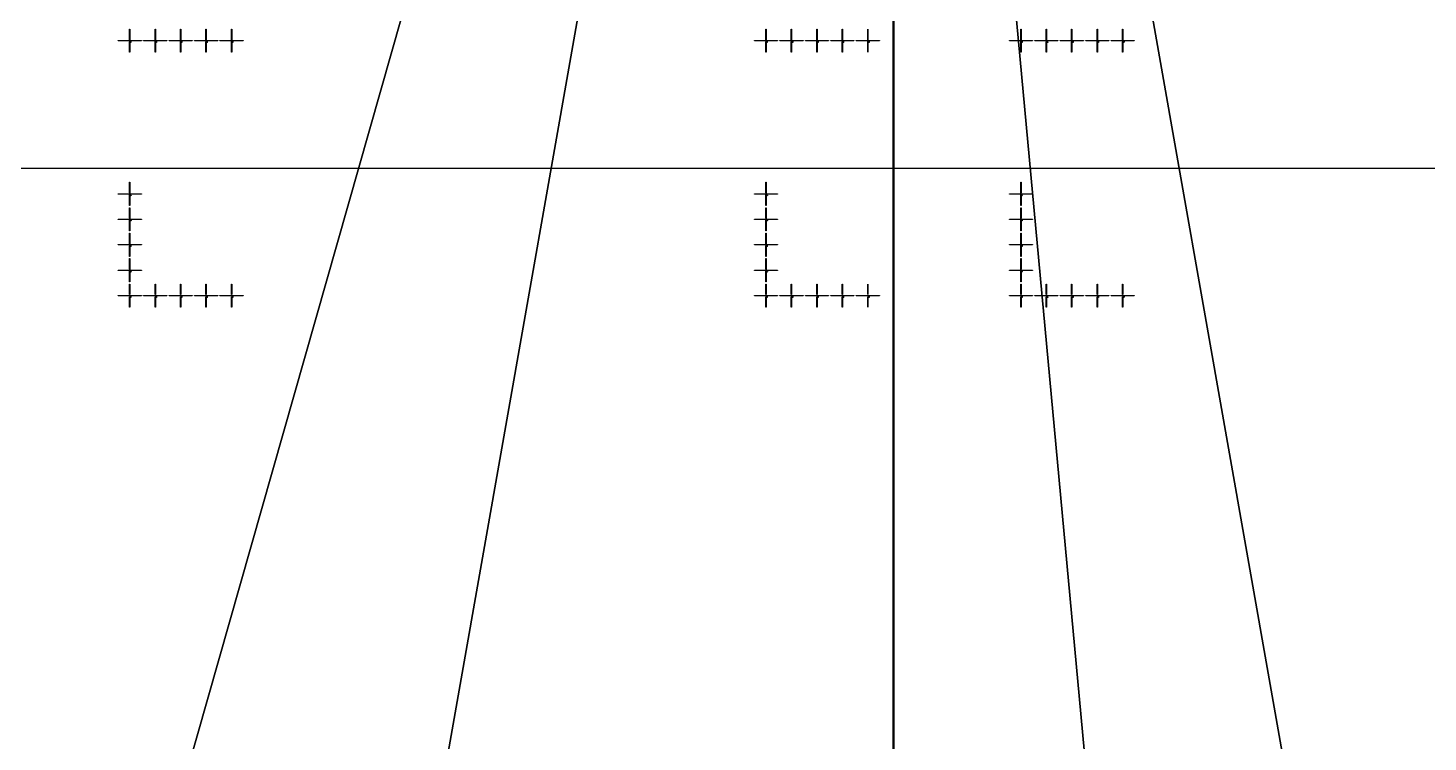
# Model space of a CAD drawing. Extents: x -25400 to 25400, y -24113 to 25400.
# Drawn here: x -6579 to 4422, y -18503 to -12893 of the extents above; entities that cross this region are included whole.
import ezdxf

# ---------------------------------------------------------------- set-up
doc = ezdxf.new("R2010")
doc.units = 0
for name, color, linetype in [('L0D0', 2, 'CONTINUOUS'), ('L1D0', 3, 'CONTINUOUS'), ('L3D0', 4, 'CONTINUOUS')]:
    doc.layers.add(name, color=color, linetype=linetype)

msp = doc.modelspace()

# ---------------------------------------------------------------- linework, layer by layer
at = {"layer": 'L0D0'}
for points in [[(-7983.296, -24112.788), (-7996.667, -24108.366), (-8040.032, -24093.939), (-8083.372, -24079.433), (-8126.685, -24064.85), (-8169.972, -24050.188), (-8213.232, -24035.449), (-8256.466, -24020.632), (-8299.673, -24005.737), (-8299.673, 14018.85), (0, 14018.85), (0, 0), (-4251.735, -24112.788)], [(4251.735, -24112.788), (0, 0), (0, 14018.85), (7213, 14018.85), (7213, 14016), (8342.854, 14016), (8342.854, -23990.765), (8299.673, -24005.737), (8256.466, -24020.632), (8213.232, -24035.449), (8169.972, -24050.188), (8126.685, -24064.85), (8083.372, -24079.433), (8040.032, -24093.939), (7996.667, -24108.366), (7983.296, -24112.788)], [(-4251.735, -24112.788), (0, 0), (4251.735, -24112.788)]]:
    msp.add_lwpolyline(points, close=True, dxfattribs=at)
for points in [[(-13800.333, -18274.595), (0, 0), (-6266.882, -22025.807), (-6308.618, -22013.89), (-6350.332, -22001.893), (-6392.022, -21989.817), (-6433.69, -21977.662), (-6475.334, -21965.428), (-6516.956, -21953.116), (-6558.553, -21940.724), (-6600.127, -21928.254)], [(-6266.882, -22025.807), (0, 0), (2112.945, -22802.313)], [(2112.945, -22802.313), (0, 0)]]:
    msp.add_lwpolyline(points, dxfattribs=at)
at = {"layer": 'L1D0'}
for points in [[(-5780.75, -12985.15), (-5780.75, -12902.15), (-5778.25, -12902.15), (-5778.25, -12985.15)], [(-5580.75, -12985.15), (-5580.75, -12902.15), (-5578.25, -12902.15), (-5578.25, -12985.15)], [(-5380.75, -12985.15), (-5380.75, -12902.15), (-5378.25, -12902.15), (-5378.25, -12985.15)], [(-5180.75, -12985.15), (-5180.75, -12902.15), (-5178.25, -12902.15), (-5178.25, -12985.15)], [(-4980.75, -12985.15), (-4980.75, -12902.15), (-4978.25, -12902.15), (-4978.25, -12985.15)], [(-780.75, -12985.15), (-780.75, -12902.15), (-778.25, -12902.15), (-778.25, -12985.15)], [(-580.75, -12985.15), (-580.75, -12902.15), (-578.25, -12902.15), (-578.25, -12985.15)], [(-380.75, -12985.15), (-380.75, -12902.15), (-378.25, -12902.15), (-378.25, -12985.15)], [(-180.75, -12985.15), (-180.75, -12902.15), (-178.25, -12902.15), (-178.25, -12985.15)], [(19.25, -12985.15), (19.25, -12902.15), (21.75, -12902.15), (21.75, -12985.15)], [(1222.25, -12985.15), (1222.25, -12902.15), (1224.75, -12902.15), (1224.75, -12985.15)], [(1422.25, -12985.15), (1422.25, -12902.15), (1424.75, -12902.15), (1424.75, -12985.15)], [(1622.25, -12985.15), (1622.25, -12902.15), (1624.75, -12902.15), (1624.75, -12985.15)], [(1822.25, -12985.15), (1822.25, -12902.15), (1824.75, -12902.15), (1824.75, -12985.15)], [(2022.25, -12985.15), (2022.25, -12902.15), (2024.75, -12902.15), (2024.75, -12985.15)], [(-5870.5, -12994.4), (-5870.5, -12991.9), (-5787.5, -12991.9), (-5787.5, -12994.4)], [(-5779.7, -12998.15), (-5779.7, -12993.35), (-5784.5, -12993.35), (-5784.5, -12992.95), (-5779.7, -12992.95), (-5779.7, -12988.15), (-5779.3, -12988.15), (-5779.3, -12992.95), (-5774.5, -12992.95), (-5774.5, -12993.35), (-5779.3, -12993.35), (-5779.3, -12998.15)], [(-5780.75, -13084.15), (-5780.75, -13001.15), (-5778.25, -13001.15), (-5778.25, -13084.15)], [(-5772.611, -13006.372), (-5772.611, -13005.483), (-5771.722, -13005.483), (-5771.722, -13001.928), (-5772.611, -13001.928), (-5772.611, -13001.039), (-5771.722, -13001.039), (-5771.722, -13000.15), (-5770.833, -13000.15), (-5770.833, -13005.483), (-5769.944, -13005.483), (-5769.944, -13006.372)], [(-5771.5, -12994.4), (-5771.5, -12991.9), (-5688.5, -12991.9), (-5688.5, -12994.4)], [(-5670.5, -12994.4), (-5670.5, -12991.9), (-5587.5, -12991.9), (-5587.5, -12994.4)], [(-5579.7, -12998.15), (-5579.7, -12993.35), (-5584.5, -12993.35), (-5584.5, -12992.95), (-5579.7, -12992.95), (-5579.7, -12988.15), (-5579.3, -12988.15), (-5579.3, -12992.95), (-5574.5, -12992.95), (-5574.5, -12993.35), (-5579.3, -12993.35), (-5579.3, -12998.15)], [(-5580.75, -13084.15), (-5580.75, -13001.15), (-5578.25, -13001.15), (-5578.25, -13084.15)], [(-5573.5, -13001.928), (-5573.5, -13001.039), (-5572.611, -13001.039), (-5572.611, -13001.928)], [(-5573.5, -13006.372), (-5573.5, -13004.594), (-5572.611, -13004.594), (-5572.611, -13005.483), (-5569.056, -13005.483), (-5569.056, -13006.372)], [(-5572.611, -13001.039), (-5572.611, -13000.15), (-5569.944, -13000.15), (-5569.944, -13001.039)], [(-5572.611, -13004.594), (-5572.611, -13003.706), (-5570.833, -13003.706), (-5570.833, -13004.594)], [(-5571.5, -12994.4), (-5571.5, -12991.9), (-5488.5, -12991.9), (-5488.5, -12994.4)], [(-5570.833, -13003.706), (-5570.833, -13002.817), (-5569.944, -13002.817), (-5569.944, -13003.706)], [(-5569.944, -13002.817), (-5569.944, -13001.039), (-5569.056, -13001.039), (-5569.056, -13002.817)], [(-5470.5, -12994.4), (-5470.5, -12991.9), (-5387.5, -12991.9), (-5387.5, -12994.4)], [(-5379.7, -12998.15), (-5379.7, -12993.35), (-5384.5, -12993.35), (-5384.5, -12992.95), (-5379.7, -12992.95), (-5379.7, -12988.15), (-5379.3, -12988.15), (-5379.3, -12992.95), (-5374.5, -12992.95), (-5374.5, -12993.35), (-5379.3, -12993.35), (-5379.3, -12998.15)], [(-5380.75, -13084.15), (-5380.75, -13001.15), (-5378.25, -13001.15), (-5378.25, -13084.15)], [(-5373.5, -13001.039), (-5373.5, -13000.15), (-5369.944, -13000.15), (-5369.944, -13001.039)], [(-5373.5, -13006.372), (-5373.5, -13005.483), (-5369.944, -13005.483), (-5369.944, -13006.372)], [(-5372.611, -13003.706), (-5372.611, -13002.817), (-5369.944, -13002.817), (-5369.944, -13003.706)], [(-5371.5, -12994.4), (-5371.5, -12991.9), (-5288.5, -12991.9), (-5288.5, -12994.4)], [(-5369.944, -13002.817), (-5369.944, -13001.039), (-5369.056, -13001.039), (-5369.056, -13002.817)], [(-5369.944, -13005.483), (-5369.944, -13003.706), (-5369.056, -13003.706), (-5369.056, -13005.483)], [(-5270.5, -12994.4), (-5270.5, -12991.9), (-5187.5, -12991.9), (-5187.5, -12994.4)], [(-5179.7, -12998.15), (-5179.7, -12993.35), (-5184.5, -12993.35), (-5184.5, -12992.95), (-5179.7, -12992.95), (-5179.7, -12988.15), (-5179.3, -12988.15), (-5179.3, -12992.95), (-5174.5, -12992.95), (-5174.5, -12993.35), (-5179.3, -12993.35), (-5179.3, -12998.15)], [(-5180.75, -13084.15), (-5180.75, -13001.15), (-5178.25, -13001.15), (-5178.25, -13084.15)], [(-5170.833, -13006.372), (-5170.833, -13004.594), (-5173.5, -13004.594), (-5173.5, -13002.817), (-5172.611, -13002.817), (-5172.611, -13003.706), (-5170.833, -13003.706), (-5170.833, -13001.039), (-5171.722, -13001.039), (-5171.722, -13000.15), (-5169.944, -13000.15), (-5169.944, -13003.706), (-5169.056, -13003.706), (-5169.056, -13004.594), (-5169.944, -13004.594), (-5169.944, -13006.372)], [(-5172.611, -13002.817), (-5172.611, -13001.039), (-5171.722, -13001.039), (-5171.722, -13002.817)], [(-5171.5, -12994.4), (-5171.5, -12991.9), (-5088.5, -12991.9), (-5088.5, -12994.4)], [(-5070.5, -12994.4), (-5070.5, -12991.9), (-4987.5, -12991.9), (-4987.5, -12994.4)], [(-4979.7, -12998.15), (-4979.7, -12993.35), (-4984.5, -12993.35), (-4984.5, -12992.95), (-4979.7, -12992.95), (-4979.7, -12988.15), (-4979.3, -12988.15), (-4979.3, -12992.95), (-4974.5, -12992.95), (-4974.5, -12993.35), (-4979.3, -12993.35), (-4979.3, -12998.15)], [(-4980.75, -13084.15), (-4980.75, -13001.15), (-4978.25, -13001.15), (-4978.25, -13084.15)], [(-4973.5, -13003.706), (-4973.5, -13000.15), (-4969.056, -13000.15), (-4969.056, -13001.039), (-4972.611, -13001.039), (-4972.611, -13002.817), (-4969.944, -13002.817), (-4969.944, -13003.706)], [(-4973.5, -13006.372), (-4973.5, -13005.483), (-4969.944, -13005.483), (-4969.944, -13006.372)], [(-4971.5, -12994.4), (-4971.5, -12991.9), (-4888.5, -12991.9), (-4888.5, -12994.4)], [(-4969.944, -13005.483), (-4969.944, -13003.706), (-4969.056, -13003.706), (-4969.056, -13005.483)], [(-870.5, -12994.4), (-870.5, -12991.9), (-787.5, -12991.9), (-787.5, -12994.4)], [(-779.7, -12998.15), (-779.7, -12993.35), (-784.5, -12993.35), (-784.5, -12992.95), (-779.7, -12992.95), (-779.7, -12988.15), (-779.3, -12988.15), (-779.3, -12992.95), (-774.5, -12992.95), (-774.5, -12993.35), (-779.3, -12993.35), (-779.3, -12998.15)], [(-780.75, -13084.15), (-780.75, -13001.15), (-778.25, -13001.15), (-778.25, -13084.15)], [(-772.611, -13006.372), (-772.611, -13005.483), (-771.722, -13005.483), (-771.722, -13001.928), (-772.611, -13001.928), (-772.611, -13001.039), (-771.722, -13001.039), (-771.722, -13000.15), (-770.833, -13000.15), (-770.833, -13005.483), (-769.944, -13005.483), (-769.944, -13006.372)], [(-771.5, -12994.4), (-771.5, -12991.9), (-688.5, -12991.9), (-688.5, -12994.4)], [(-670.5, -12994.4), (-670.5, -12991.9), (-587.5, -12991.9), (-587.5, -12994.4)], [(-579.7, -12998.15), (-579.7, -12993.35), (-584.5, -12993.35), (-584.5, -12992.95), (-579.7, -12992.95), (-579.7, -12988.15), (-579.3, -12988.15), (-579.3, -12992.95), (-574.5, -12992.95), (-574.5, -12993.35), (-579.3, -12993.35), (-579.3, -12998.15)], [(-580.75, -13084.15), (-580.75, -13001.15), (-578.25, -13001.15), (-578.25, -13084.15)], [(-573.5, -13001.928), (-573.5, -13001.039), (-572.611, -13001.039), (-572.611, -13001.928)], [(-573.5, -13006.372), (-573.5, -13004.594), (-572.611, -13004.594), (-572.611, -13005.483), (-569.056, -13005.483), (-569.056, -13006.372)], [(-572.611, -13001.039), (-572.611, -13000.15), (-569.944, -13000.15), (-569.944, -13001.039)], [(-572.611, -13004.594), (-572.611, -13003.706), (-570.833, -13003.706), (-570.833, -13004.594)], [(-571.5, -12994.4), (-571.5, -12991.9), (-488.5, -12991.9), (-488.5, -12994.4)], [(-570.833, -13003.706), (-570.833, -13002.817), (-569.944, -13002.817), (-569.944, -13003.706)], [(-569.944, -13002.817), (-569.944, -13001.039), (-569.056, -13001.039), (-569.056, -13002.817)], [(-470.5, -12994.4), (-470.5, -12991.9), (-387.5, -12991.9), (-387.5, -12994.4)], [(-379.7, -12998.15), (-379.7, -12993.35), (-384.5, -12993.35), (-384.5, -12992.95), (-379.7, -12992.95), (-379.7, -12988.15), (-379.3, -12988.15), (-379.3, -12992.95), (-374.5, -12992.95), (-374.5, -12993.35), (-379.3, -12993.35), (-379.3, -12998.15)], [(-380.75, -13084.15), (-380.75, -13001.15), (-378.25, -13001.15), (-378.25, -13084.15)], [(-373.5, -13001.039), (-373.5, -13000.15), (-369.944, -13000.15), (-369.944, -13001.039)], [(-373.5, -13006.372), (-373.5, -13005.483), (-369.944, -13005.483), (-369.944, -13006.372)], [(-372.611, -13003.706), (-372.611, -13002.817), (-369.944, -13002.817), (-369.944, -13003.706)], [(-371.5, -12994.4), (-371.5, -12991.9), (-288.5, -12991.9), (-288.5, -12994.4)], [(-369.944, -13002.817), (-369.944, -13001.039), (-369.056, -13001.039), (-369.056, -13002.817)], [(-369.944, -13005.483), (-369.944, -13003.706), (-369.056, -13003.706), (-369.056, -13005.483)], [(-270.5, -12994.4), (-270.5, -12991.9), (-187.5, -12991.9), (-187.5, -12994.4)], [(-179.7, -12998.15), (-179.7, -12993.35), (-184.5, -12993.35), (-184.5, -12992.95), (-179.7, -12992.95), (-179.7, -12988.15), (-179.3, -12988.15), (-179.3, -12992.95), (-174.5, -12992.95), (-174.5, -12993.35), (-179.3, -12993.35), (-179.3, -12998.15)], [(-180.75, -13084.15), (-180.75, -13001.15), (-178.25, -13001.15), (-178.25, -13084.15)], [(-170.833, -13006.372), (-170.833, -13004.594), (-173.5, -13004.594), (-173.5, -13002.817), (-172.611, -13002.817), (-172.611, -13003.706), (-170.833, -13003.706), (-170.833, -13001.039), (-171.722, -13001.039), (-171.722, -13000.15), (-169.944, -13000.15), (-169.944, -13003.706), (-169.056, -13003.706), (-169.056, -13004.594), (-169.944, -13004.594), (-169.944, -13006.372)], [(-172.611, -13002.817), (-172.611, -13001.039), (-171.722, -13001.039), (-171.722, -13002.817)], [(-171.5, -12994.4), (-171.5, -12991.9), (-88.5, -12991.9), (-88.5, -12994.4)], [(-70.5, -12994.4), (-70.5, -12991.9), (12.5, -12991.9), (12.5, -12994.4)], [(20.3, -12998.15), (20.3, -12993.35), (15.5, -12993.35), (15.5, -12992.95), (20.3, -12992.95), (20.3, -12988.15), (20.7, -12988.15), (20.7, -12992.95), (25.5, -12992.95), (25.5, -12993.35), (20.7, -12993.35), (20.7, -12998.15)], [(19.25, -13084.15), (19.25, -13001.15), (21.75, -13001.15), (21.75, -13084.15)], [(26.5, -13003.706), (26.5, -13000.15), (30.944, -13000.15), (30.944, -13001.039), (27.389, -13001.039), (27.389, -13002.817), (30.056, -13002.817), (30.056, -13003.706)], [(26.5, -13006.372), (26.5, -13005.483), (30.056, -13005.483), (30.056, -13006.372)], [(28.5, -12994.4), (28.5, -12991.9), (111.5, -12991.9), (111.5, -12994.4)], [(30.056, -13005.483), (30.056, -13003.706), (30.944, -13003.706), (30.944, -13005.483)], [(1132.5, -12994.4), (1132.5, -12991.9), (1215.5, -12991.9), (1215.5, -12994.4)], [(1223.3, -12998.15), (1223.3, -12993.35), (1218.5, -12993.35), (1218.5, -12992.95), (1223.3, -12992.95), (1223.3, -12988.15), (1223.7, -12988.15), (1223.7, -12992.95), (1228.5, -12992.95), (1228.5, -12993.35), (1223.7, -12993.35), (1223.7, -12998.15)], [(1222.25, -13084.15), (1222.25, -13001.15), (1224.75, -13001.15), (1224.75, -13084.15)], [(1230.389, -13006.372), (1230.389, -13005.483), (1231.278, -13005.483), (1231.278, -13001.928), (1230.389, -13001.928), (1230.389, -13001.039), (1231.278, -13001.039), (1231.278, -13000.15), (1232.167, -13000.15), (1232.167, -13005.483), (1233.056, -13005.483), (1233.056, -13006.372)], [(1231.5, -12994.4), (1231.5, -12991.9), (1314.5, -12991.9), (1314.5, -12994.4)], [(1332.5, -12994.4), (1332.5, -12991.9), (1415.5, -12991.9), (1415.5, -12994.4)], [(1423.3, -12998.15), (1423.3, -12993.35), (1418.5, -12993.35), (1418.5, -12992.95), (1423.3, -12992.95), (1423.3, -12988.15), (1423.7, -12988.15), (1423.7, -12992.95), (1428.5, -12992.95), (1428.5, -12993.35), (1423.7, -12993.35), (1423.7, -12998.15)], [(1422.25, -13084.15), (1422.25, -13001.15), (1424.75, -13001.15), (1424.75, -13084.15)], [(1429.5, -13001.928), (1429.5, -13001.039), (1430.389, -13001.039), (1430.389, -13001.928)], [(1429.5, -13006.372), (1429.5, -13004.594), (1430.389, -13004.594), (1430.389, -13005.483), (1433.944, -13005.483), (1433.944, -13006.372)], [(1430.389, -13001.039), (1430.389, -13000.15), (1433.056, -13000.15), (1433.056, -13001.039)], [(1430.389, -13004.594), (1430.389, -13003.706), (1432.167, -13003.706), (1432.167, -13004.594)], [(1431.5, -12994.4), (1431.5, -12991.9), (1514.5, -12991.9), (1514.5, -12994.4)], [(1432.167, -13003.706), (1432.167, -13002.817), (1433.056, -13002.817), (1433.056, -13003.706)], [(1433.056, -13002.817), (1433.056, -13001.039), (1433.944, -13001.039), (1433.944, -13002.817)], [(1532.5, -12994.4), (1532.5, -12991.9), (1615.5, -12991.9), (1615.5, -12994.4)], [(1623.3, -12998.15), (1623.3, -12993.35), (1618.5, -12993.35), (1618.5, -12992.95), (1623.3, -12992.95), (1623.3, -12988.15), (1623.7, -12988.15), (1623.7, -12992.95), (1628.5, -12992.95), (1628.5, -12993.35), (1623.7, -12993.35), (1623.7, -12998.15)], [(1622.25, -13084.15), (1622.25, -13001.15), (1624.75, -13001.15), (1624.75, -13084.15)], [(1629.5, -13001.039), (1629.5, -13000.15), (1633.056, -13000.15), (1633.056, -13001.039)], [(1629.5, -13006.372), (1629.5, -13005.483), (1633.056, -13005.483), (1633.056, -13006.372)], [(1630.389, -13003.706), (1630.389, -13002.817), (1633.056, -13002.817), (1633.056, -13003.706)], [(1631.5, -12994.4), (1631.5, -12991.9), (1714.5, -12991.9), (1714.5, -12994.4)], [(1633.056, -13002.817), (1633.056, -13001.039), (1633.944, -13001.039), (1633.944, -13002.817)], [(1633.056, -13005.483), (1633.056, -13003.706), (1633.944, -13003.706), (1633.944, -13005.483)], [(1732.5, -12994.4), (1732.5, -12991.9), (1815.5, -12991.9), (1815.5, -12994.4)], [(1823.3, -12998.15), (1823.3, -12993.35), (1818.5, -12993.35), (1818.5, -12992.95), (1823.3, -12992.95), (1823.3, -12988.15), (1823.7, -12988.15), (1823.7, -12992.95), (1828.5, -12992.95), (1828.5, -12993.35), (1823.7, -12993.35), (1823.7, -12998.15)], [(1822.25, -13084.15), (1822.25, -13001.15), (1824.75, -13001.15), (1824.75, -13084.15)], [(1832.167, -13006.372), (1832.167, -13004.594), (1829.5, -13004.594), (1829.5, -13002.817), (1830.389, -13002.817), (1830.389, -13003.706), (1832.167, -13003.706), (1832.167, -13001.039), (1831.278, -13001.039), (1831.278, -13000.15), (1833.056, -13000.15), (1833.056, -13003.706), (1833.944, -13003.706), (1833.944, -13004.594), (1833.056, -13004.594), (1833.056, -13006.372)], [(1830.389, -13002.817), (1830.389, -13001.039), (1831.278, -13001.039), (1831.278, -13002.817)], [(1831.5, -12994.4), (1831.5, -12991.9), (1914.5, -12991.9), (1914.5, -12994.4)], [(1932.5, -12994.4), (1932.5, -12991.9), (2015.5, -12991.9), (2015.5, -12994.4)], [(2023.3, -12998.15), (2023.3, -12993.35), (2018.5, -12993.35), (2018.5, -12992.95), (2023.3, -12992.95), (2023.3, -12988.15), (2023.7, -12988.15), (2023.7, -12992.95), (2028.5, -12992.95), (2028.5, -12993.35), (2023.7, -12993.35), (2023.7, -12998.15)], [(2022.25, -13084.15), (2022.25, -13001.15), (2024.75, -13001.15), (2024.75, -13084.15)], [(2029.5, -13003.706), (2029.5, -13000.15), (2033.944, -13000.15), (2033.944, -13001.039), (2030.389, -13001.039), (2030.389, -13002.817), (2033.056, -13002.817), (2033.056, -13003.706)], [(2029.5, -13006.372), (2029.5, -13005.483), (2033.056, -13005.483), (2033.056, -13006.372)], [(2031.5, -12994.4), (2031.5, -12991.9), (2114.5, -12991.9), (2114.5, -12994.4)], [(2033.056, -13005.483), (2033.056, -13003.706), (2033.944, -13003.706), (2033.944, -13005.483)], [(-5779.7, -14201.15), (-5779.7, -14196.35), (-5784.5, -14196.35), (-5784.5, -14195.95), (-5779.7, -14195.95), (-5779.7, -14191.15), (-5779.3, -14191.15), (-5779.3, -14195.95), (-5774.5, -14195.95), (-5774.5, -14196.35), (-5779.3, -14196.35), (-5779.3, -14201.15)], [(-5780.75, -14188.15), (-5780.75, -14105.15), (-5778.25, -14105.15), (-5778.25, -14188.15)], [(-779.7, -14201.15), (-779.7, -14196.35), (-784.5, -14196.35), (-784.5, -14195.95), (-779.7, -14195.95), (-779.7, -14191.15), (-779.3, -14191.15), (-779.3, -14195.95), (-774.5, -14195.95), (-774.5, -14196.35), (-779.3, -14196.35), (-779.3, -14201.15)], [(-780.75, -14188.15), (-780.75, -14105.15), (-778.25, -14105.15), (-778.25, -14188.15)], [(1223.3, -14201.15), (1223.3, -14196.35), (1218.5, -14196.35), (1218.5, -14195.95), (1223.3, -14195.95), (1223.3, -14191.15), (1223.7, -14191.15), (1223.7, -14195.95), (1228.5, -14195.95), (1228.5, -14196.35), (1223.7, -14196.35), (1223.7, -14201.15)], [(1222.25, -14188.15), (1222.25, -14105.15), (1224.75, -14105.15), (1224.75, -14188.15)], [(-5870.5, -14197.4), (-5870.5, -14194.9), (-5787.5, -14194.9), (-5787.5, -14197.4)], [(-5780.75, -14287.15), (-5780.75, -14204.15), (-5778.25, -14204.15), (-5778.25, -14287.15)], [(-5773.5, -14206.706), (-5773.5, -14203.15), (-5769.056, -14203.15), (-5769.056, -14204.039), (-5772.611, -14204.039), (-5772.611, -14205.817), (-5769.944, -14205.817), (-5769.944, -14206.706)], [(-5773.5, -14209.372), (-5773.5, -14208.483), (-5769.944, -14208.483), (-5769.944, -14209.372)], [(-5771.5, -14197.4), (-5771.5, -14194.9), (-5688.5, -14194.9), (-5688.5, -14197.4)], [(-5769.944, -14208.483), (-5769.944, -14206.706), (-5769.056, -14206.706), (-5769.056, -14208.483)], [(-870.5, -14197.4), (-870.5, -14194.9), (-787.5, -14194.9), (-787.5, -14197.4)], [(-780.75, -14287.15), (-780.75, -14204.15), (-778.25, -14204.15), (-778.25, -14287.15)], [(-773.5, -14206.706), (-773.5, -14203.15), (-769.056, -14203.15), (-769.056, -14204.039), (-772.611, -14204.039), (-772.611, -14205.817), (-769.944, -14205.817), (-769.944, -14206.706)], [(-773.5, -14209.372), (-773.5, -14208.483), (-769.944, -14208.483), (-769.944, -14209.372)], [(-771.5, -14197.4), (-771.5, -14194.9), (-688.5, -14194.9), (-688.5, -14197.4)], [(-769.944, -14208.483), (-769.944, -14206.706), (-769.056, -14206.706), (-769.056, -14208.483)], [(1132.5, -14197.4), (1132.5, -14194.9), (1215.5, -14194.9), (1215.5, -14197.4)], [(1222.25, -14287.15), (1222.25, -14204.15), (1224.75, -14204.15), (1224.75, -14287.15)], [(1229.5, -14206.706), (1229.5, -14203.15), (1233.944, -14203.15), (1233.944, -14204.039), (1230.389, -14204.039), (1230.389, -14205.817), (1233.056, -14205.817), (1233.056, -14206.706)], [(1229.5, -14209.372), (1229.5, -14208.483), (1233.056, -14208.483), (1233.056, -14209.372)], [(1231.5, -14197.4), (1231.5, -14194.9), (1314.5, -14194.9), (1314.5, -14197.4)], [(1233.056, -14208.483), (1233.056, -14206.706), (1233.944, -14206.706), (1233.944, -14208.483)], [(-5870.5, -14397.4), (-5870.5, -14394.9), (-5787.5, -14394.9), (-5787.5, -14397.4)], [(-5779.7, -14401.15), (-5779.7, -14396.35), (-5784.5, -14396.35), (-5784.5, -14395.95), (-5779.7, -14395.95), (-5779.7, -14391.15), (-5779.3, -14391.15), (-5779.3, -14395.95), (-5774.5, -14395.95), (-5774.5, -14396.35), (-5779.3, -14396.35), (-5779.3, -14401.15)], [(-5780.75, -14388.15), (-5780.75, -14305.15), (-5778.25, -14305.15), (-5778.25, -14388.15)], [(-5780.75, -14487.15), (-5780.75, -14404.15), (-5778.25, -14404.15), (-5778.25, -14487.15)], [(-5770.833, -14409.372), (-5770.833, -14407.594), (-5773.5, -14407.594), (-5773.5, -14405.817), (-5772.611, -14405.817), (-5772.611, -14406.706), (-5770.833, -14406.706), (-5770.833, -14404.039), (-5771.722, -14404.039), (-5771.722, -14403.15), (-5769.944, -14403.15), (-5769.944, -14406.706), (-5769.056, -14406.706), (-5769.056, -14407.594), (-5769.944, -14407.594), (-5769.944, -14409.372)], [(-5772.611, -14405.817), (-5772.611, -14404.039), (-5771.722, -14404.039), (-5771.722, -14405.817)], [(-5771.5, -14397.4), (-5771.5, -14394.9), (-5688.5, -14394.9), (-5688.5, -14397.4)], [(-870.5, -14397.4), (-870.5, -14394.9), (-787.5, -14394.9), (-787.5, -14397.4)], [(-779.7, -14401.15), (-779.7, -14396.35), (-784.5, -14396.35), (-784.5, -14395.95), (-779.7, -14395.95), (-779.7, -14391.15), (-779.3, -14391.15), (-779.3, -14395.95), (-774.5, -14395.95), (-774.5, -14396.35), (-779.3, -14396.35), (-779.3, -14401.15)], [(-780.75, -14388.15), (-780.75, -14305.15), (-778.25, -14305.15), (-778.25, -14388.15)], [(-780.75, -14487.15), (-780.75, -14404.15), (-778.25, -14404.15), (-778.25, -14487.15)], [(-770.833, -14409.372), (-770.833, -14407.594), (-773.5, -14407.594), (-773.5, -14405.817), (-772.611, -14405.817), (-772.611, -14406.706), (-770.833, -14406.706), (-770.833, -14404.039), (-771.722, -14404.039), (-771.722, -14403.15), (-769.944, -14403.15), (-769.944, -14406.706), (-769.056, -14406.706), (-769.056, -14407.594), (-769.944, -14407.594), (-769.944, -14409.372)], [(-772.611, -14405.817), (-772.611, -14404.039), (-771.722, -14404.039), (-771.722, -14405.817)], [(-771.5, -14397.4), (-771.5, -14394.9), (-688.5, -14394.9), (-688.5, -14397.4)], [(1132.5, -14397.4), (1132.5, -14394.9), (1215.5, -14394.9), (1215.5, -14397.4)], [(1223.3, -14401.15), (1223.3, -14396.35), (1218.5, -14396.35), (1218.5, -14395.95), (1223.3, -14395.95), (1223.3, -14391.15), (1223.7, -14391.15), (1223.7, -14395.95), (1228.5, -14395.95), (1228.5, -14396.35), (1223.7, -14396.35), (1223.7, -14401.15)], [(1222.25, -14388.15), (1222.25, -14305.15), (1224.75, -14305.15), (1224.75, -14388.15)], [(1222.25, -14487.15), (1222.25, -14404.15), (1224.75, -14404.15), (1224.75, -14487.15)], [(1232.167, -14409.372), (1232.167, -14407.594), (1229.5, -14407.594), (1229.5, -14405.817), (1230.389, -14405.817), (1230.389, -14406.706), (1232.167, -14406.706), (1232.167, -14404.039), (1231.278, -14404.039), (1231.278, -14403.15), (1233.056, -14403.15), (1233.056, -14406.706), (1233.944, -14406.706), (1233.944, -14407.594), (1233.056, -14407.594), (1233.056, -14409.372)], [(1230.389, -14405.817), (1230.389, -14404.039), (1231.278, -14404.039), (1231.278, -14405.817)], [(1231.5, -14397.4), (1231.5, -14394.9), (1314.5, -14394.9), (1314.5, -14397.4)], [(-5780.75, -14588.15), (-5780.75, -14505.15), (-5778.25, -14505.15), (-5778.25, -14588.15)], [(-780.75, -14588.15), (-780.75, -14505.15), (-778.25, -14505.15), (-778.25, -14588.15)], [(1222.25, -14588.15), (1222.25, -14505.15), (1224.75, -14505.15), (1224.75, -14588.15)], [(-5870.5, -14597.4), (-5870.5, -14594.9), (-5787.5, -14594.9), (-5787.5, -14597.4)], [(-5779.7, -14601.15), (-5779.7, -14596.35), (-5784.5, -14596.35), (-5784.5, -14595.95), (-5779.7, -14595.95), (-5779.7, -14591.15), (-5779.3, -14591.15), (-5779.3, -14595.95), (-5774.5, -14595.95), (-5774.5, -14596.35), (-5779.3, -14596.35), (-5779.3, -14601.15)], [(-5780.75, -14687.15), (-5780.75, -14604.15), (-5778.25, -14604.15), (-5778.25, -14687.15)], [(-5773.5, -14604.039), (-5773.5, -14603.15), (-5769.944, -14603.15), (-5769.944, -14604.039)], [(-5773.5, -14609.372), (-5773.5, -14608.483), (-5769.944, -14608.483), (-5769.944, -14609.372)], [(-5772.611, -14606.706), (-5772.611, -14605.817), (-5769.944, -14605.817), (-5769.944, -14606.706)], [(-5771.5, -14597.4), (-5771.5, -14594.9), (-5688.5, -14594.9), (-5688.5, -14597.4)], [(-5769.944, -14605.817), (-5769.944, -14604.039), (-5769.056, -14604.039), (-5769.056, -14605.817)], [(-5769.944, -14608.483), (-5769.944, -14606.706), (-5769.056, -14606.706), (-5769.056, -14608.483)], [(-870.5, -14597.4), (-870.5, -14594.9), (-787.5, -14594.9), (-787.5, -14597.4)], [(-779.7, -14601.15), (-779.7, -14596.35), (-784.5, -14596.35), (-784.5, -14595.95), (-779.7, -14595.95), (-779.7, -14591.15), (-779.3, -14591.15), (-779.3, -14595.95), (-774.5, -14595.95), (-774.5, -14596.35), (-779.3, -14596.35), (-779.3, -14601.15)], [(-780.75, -14687.15), (-780.75, -14604.15), (-778.25, -14604.15), (-778.25, -14687.15)], [(-773.5, -14604.039), (-773.5, -14603.15), (-769.944, -14603.15), (-769.944, -14604.039)], [(-773.5, -14609.372), (-773.5, -14608.483), (-769.944, -14608.483), (-769.944, -14609.372)], [(-772.611, -14606.706), (-772.611, -14605.817), (-769.944, -14605.817), (-769.944, -14606.706)], [(-771.5, -14597.4), (-771.5, -14594.9), (-688.5, -14594.9), (-688.5, -14597.4)], [(-769.944, -14605.817), (-769.944, -14604.039), (-769.056, -14604.039), (-769.056, -14605.817)], [(-769.944, -14608.483), (-769.944, -14606.706), (-769.056, -14606.706), (-769.056, -14608.483)], [(1132.5, -14597.4), (1132.5, -14594.9), (1215.5, -14594.9), (1215.5, -14597.4)], [(1223.3, -14601.15), (1223.3, -14596.35), (1218.5, -14596.35), (1218.5, -14595.95), (1223.3, -14595.95), (1223.3, -14591.15), (1223.7, -14591.15), (1223.7, -14595.95), (1228.5, -14595.95), (1228.5, -14596.35), (1223.7, -14596.35), (1223.7, -14601.15)], [(1222.25, -14687.15), (1222.25, -14604.15), (1224.75, -14604.15), (1224.75, -14687.15)], [(1229.5, -14604.039), (1229.5, -14603.15), (1233.056, -14603.15), (1233.056, -14604.039)], [(1229.5, -14609.372), (1229.5, -14608.483), (1233.056, -14608.483), (1233.056, -14609.372)], [(1230.389, -14606.706), (1230.389, -14605.817), (1233.056, -14605.817), (1233.056, -14606.706)], [(1231.5, -14597.4), (1231.5, -14594.9), (1314.5, -14594.9), (1314.5, -14597.4)], [(1233.056, -14605.817), (1233.056, -14604.039), (1233.944, -14604.039), (1233.944, -14605.817)], [(1233.056, -14608.483), (1233.056, -14606.706), (1233.944, -14606.706), (1233.944, -14608.483)], [(-5780.75, -14788.15), (-5780.75, -14705.15), (-5778.25, -14705.15), (-5778.25, -14788.15)], [(-780.75, -14788.15), (-780.75, -14705.15), (-778.25, -14705.15), (-778.25, -14788.15)], [(1222.25, -14788.15), (1222.25, -14705.15), (1224.75, -14705.15), (1224.75, -14788.15)], [(-5870.5, -14797.4), (-5870.5, -14794.9), (-5787.5, -14794.9), (-5787.5, -14797.4)], [(-5779.7, -14801.15), (-5779.7, -14796.35), (-5784.5, -14796.35), (-5784.5, -14795.95), (-5779.7, -14795.95), (-5779.7, -14791.15), (-5779.3, -14791.15), (-5779.3, -14795.95), (-5774.5, -14795.95), (-5774.5, -14796.35), (-5779.3, -14796.35), (-5779.3, -14801.15)], [(-5780.75, -14887.15), (-5780.75, -14804.15), (-5778.25, -14804.15), (-5778.25, -14887.15)], [(-5773.5, -14804.928), (-5773.5, -14804.039), (-5772.611, -14804.039), (-5772.611, -14804.928)], [(-5773.5, -14809.372), (-5773.5, -14807.594), (-5772.611, -14807.594), (-5772.611, -14808.483), (-5769.056, -14808.483), (-5769.056, -14809.372)], [(-5772.611, -14804.039), (-5772.611, -14803.15), (-5769.944, -14803.15), (-5769.944, -14804.039)], [(-5772.611, -14807.594), (-5772.611, -14806.706), (-5770.833, -14806.706), (-5770.833, -14807.594)], [(-5771.5, -14797.4), (-5771.5, -14794.9), (-5688.5, -14794.9), (-5688.5, -14797.4)], [(-5770.833, -14806.706), (-5770.833, -14805.817), (-5769.944, -14805.817), (-5769.944, -14806.706)], [(-5769.944, -14805.817), (-5769.944, -14804.039), (-5769.056, -14804.039), (-5769.056, -14805.817)], [(-870.5, -14797.4), (-870.5, -14794.9), (-787.5, -14794.9), (-787.5, -14797.4)], [(-779.7, -14801.15), (-779.7, -14796.35), (-784.5, -14796.35), (-784.5, -14795.95), (-779.7, -14795.95), (-779.7, -14791.15), (-779.3, -14791.15), (-779.3, -14795.95), (-774.5, -14795.95), (-774.5, -14796.35), (-779.3, -14796.35), (-779.3, -14801.15)], [(-780.75, -14887.15), (-780.75, -14804.15), (-778.25, -14804.15), (-778.25, -14887.15)], [(-773.5, -14804.928), (-773.5, -14804.039), (-772.611, -14804.039), (-772.611, -14804.928)], [(-773.5, -14809.372), (-773.5, -14807.594), (-772.611, -14807.594), (-772.611, -14808.483), (-769.056, -14808.483), (-769.056, -14809.372)], [(-772.611, -14804.039), (-772.611, -14803.15), (-769.944, -14803.15), (-769.944, -14804.039)], [(-772.611, -14807.594), (-772.611, -14806.706), (-770.833, -14806.706), (-770.833, -14807.594)], [(-771.5, -14797.4), (-771.5, -14794.9), (-688.5, -14794.9), (-688.5, -14797.4)], [(-770.833, -14806.706), (-770.833, -14805.817), (-769.944, -14805.817), (-769.944, -14806.706)], [(-769.944, -14805.817), (-769.944, -14804.039), (-769.056, -14804.039), (-769.056, -14805.817)], [(1132.5, -14797.4), (1132.5, -14794.9), (1215.5, -14794.9), (1215.5, -14797.4)], [(1223.3, -14801.15), (1223.3, -14796.35), (1218.5, -14796.35), (1218.5, -14795.95), (1223.3, -14795.95), (1223.3, -14791.15), (1223.7, -14791.15), (1223.7, -14795.95), (1228.5, -14795.95), (1228.5, -14796.35), (1223.7, -14796.35), (1223.7, -14801.15)], [(1222.25, -14887.15), (1222.25, -14804.15), (1224.75, -14804.15), (1224.75, -14887.15)], [(1229.5, -14804.928), (1229.5, -14804.039), (1230.389, -14804.039), (1230.389, -14804.928)], [(1229.5, -14809.372), (1229.5, -14807.594), (1230.389, -14807.594), (1230.389, -14808.483), (1233.944, -14808.483), (1233.944, -14809.372)], [(1230.389, -14804.039), (1230.389, -14803.15), (1233.056, -14803.15), (1233.056, -14804.039)], [(1230.389, -14807.594), (1230.389, -14806.706), (1232.167, -14806.706), (1232.167, -14807.594)], [(1231.5, -14797.4), (1231.5, -14794.9), (1314.5, -14794.9), (1314.5, -14797.4)], [(1232.167, -14806.706), (1232.167, -14805.817), (1233.056, -14805.817), (1233.056, -14806.706)], [(1233.056, -14805.817), (1233.056, -14804.039), (1233.944, -14804.039), (1233.944, -14805.817)], [(-5780.75, -14988.15), (-5780.75, -14905.15), (-5778.25, -14905.15), (-5778.25, -14988.15)], [(-5580.75, -14988.15), (-5580.75, -14905.15), (-5578.25, -14905.15), (-5578.25, -14988.15)], [(-5380.75, -14988.15), (-5380.75, -14905.15), (-5378.25, -14905.15), (-5378.25, -14988.15)], [(-5180.75, -14988.15), (-5180.75, -14905.15), (-5178.25, -14905.15), (-5178.25, -14988.15)], [(-4980.75, -14988.15), (-4980.75, -14905.15), (-4978.25, -14905.15), (-4978.25, -14988.15)], [(-780.75, -14988.15), (-780.75, -14905.15), (-778.25, -14905.15), (-778.25, -14988.15)], [(-580.75, -14988.15), (-580.75, -14905.15), (-578.25, -14905.15), (-578.25, -14988.15)], [(-380.75, -14988.15), (-380.75, -14905.15), (-378.25, -14905.15), (-378.25, -14988.15)], [(-180.75, -14988.15), (-180.75, -14905.15), (-178.25, -14905.15), (-178.25, -14988.15)], [(19.25, -14988.15), (19.25, -14905.15), (21.75, -14905.15), (21.75, -14988.15)], [(1222.25, -14988.15), (1222.25, -14905.15), (1224.75, -14905.15), (1224.75, -14988.15)], [(1422.25, -14988.15), (1422.25, -14905.15), (1424.75, -14905.15), (1424.75, -14988.15)], [(1622.25, -14988.15), (1622.25, -14905.15), (1624.75, -14905.15), (1624.75, -14988.15)], [(1822.25, -14988.15), (1822.25, -14905.15), (1824.75, -14905.15), (1824.75, -14988.15)], [(2022.25, -14988.15), (2022.25, -14905.15), (2024.75, -14905.15), (2024.75, -14988.15)], [(-5870.5, -14997.4), (-5870.5, -14994.9), (-5787.5, -14994.9), (-5787.5, -14997.4)], [(-5779.7, -15001.15), (-5779.7, -14996.35), (-5784.5, -14996.35), (-5784.5, -14995.95), (-5779.7, -14995.95), (-5779.7, -14991.15), (-5779.3, -14991.15), (-5779.3, -14995.95), (-5774.5, -14995.95), (-5774.5, -14996.35), (-5779.3, -14996.35), (-5779.3, -15001.15)], [(-5780.75, -15087.15), (-5780.75, -15004.15), (-5778.25, -15004.15), (-5778.25, -15087.15)], [(-5772.611, -15009.372), (-5772.611, -15008.483), (-5771.722, -15008.483), (-5771.722, -15004.928), (-5772.611, -15004.928), (-5772.611, -15004.039), (-5771.722, -15004.039), (-5771.722, -15003.15), (-5770.833, -15003.15), (-5770.833, -15008.483), (-5769.944, -15008.483), (-5769.944, -15009.372)], [(-5771.5, -14997.4), (-5771.5, -14994.9), (-5688.5, -14994.9), (-5688.5, -14997.4)], [(-5670.5, -14997.4), (-5670.5, -14994.9), (-5587.5, -14994.9), (-5587.5, -14997.4)], [(-5579.7, -15001.15), (-5579.7, -14996.35), (-5584.5, -14996.35), (-5584.5, -14995.95), (-5579.7, -14995.95), (-5579.7, -14991.15), (-5579.3, -14991.15), (-5579.3, -14995.95), (-5574.5, -14995.95), (-5574.5, -14996.35), (-5579.3, -14996.35), (-5579.3, -15001.15)], [(-5580.75, -15087.15), (-5580.75, -15004.15), (-5578.25, -15004.15), (-5578.25, -15087.15)], [(-5573.5, -15004.928), (-5573.5, -15004.039), (-5572.611, -15004.039), (-5572.611, -15004.928)], [(-5573.5, -15009.372), (-5573.5, -15007.594), (-5572.611, -15007.594), (-5572.611, -15008.483), (-5569.056, -15008.483), (-5569.056, -15009.372)], [(-5572.611, -15004.039), (-5572.611, -15003.15), (-5569.944, -15003.15), (-5569.944, -15004.039)], [(-5572.611, -15007.594), (-5572.611, -15006.706), (-5570.833, -15006.706), (-5570.833, -15007.594)], [(-5571.5, -14997.4), (-5571.5, -14994.9), (-5488.5, -14994.9), (-5488.5, -14997.4)], [(-5570.833, -15006.706), (-5570.833, -15005.817), (-5569.944, -15005.817), (-5569.944, -15006.706)], [(-5569.944, -15005.817), (-5569.944, -15004.039), (-5569.056, -15004.039), (-5569.056, -15005.817)], [(-5470.5, -14997.4), (-5470.5, -14994.9), (-5387.5, -14994.9), (-5387.5, -14997.4)], [(-5379.7, -15001.15), (-5379.7, -14996.35), (-5384.5, -14996.35), (-5384.5, -14995.95), (-5379.7, -14995.95), (-5379.7, -14991.15), (-5379.3, -14991.15), (-5379.3, -14995.95), (-5374.5, -14995.95), (-5374.5, -14996.35), (-5379.3, -14996.35), (-5379.3, -15001.15)], [(-5380.75, -15087.15), (-5380.75, -15004.15), (-5378.25, -15004.15), (-5378.25, -15087.15)], [(-5373.5, -15004.039), (-5373.5, -15003.15), (-5369.944, -15003.15), (-5369.944, -15004.039)], [(-5373.5, -15009.372), (-5373.5, -15008.483), (-5369.944, -15008.483), (-5369.944, -15009.372)], [(-5372.611, -15006.706), (-5372.611, -15005.817), (-5369.944, -15005.817), (-5369.944, -15006.706)], [(-5371.5, -14997.4), (-5371.5, -14994.9), (-5288.5, -14994.9), (-5288.5, -14997.4)], [(-5369.944, -15005.817), (-5369.944, -15004.039), (-5369.056, -15004.039), (-5369.056, -15005.817)], [(-5369.944, -15008.483), (-5369.944, -15006.706), (-5369.056, -15006.706), (-5369.056, -15008.483)], [(-5270.5, -14997.4), (-5270.5, -14994.9), (-5187.5, -14994.9), (-5187.5, -14997.4)], [(-5179.7, -15001.15), (-5179.7, -14996.35), (-5184.5, -14996.35), (-5184.5, -14995.95), (-5179.7, -14995.95), (-5179.7, -14991.15), (-5179.3, -14991.15), (-5179.3, -14995.95), (-5174.5, -14995.95), (-5174.5, -14996.35), (-5179.3, -14996.35), (-5179.3, -15001.15)], [(-5180.75, -15087.15), (-5180.75, -15004.15), (-5178.25, -15004.15), (-5178.25, -15087.15)], [(-5170.833, -15009.372), (-5170.833, -15007.594), (-5173.5, -15007.594), (-5173.5, -15005.817), (-5172.611, -15005.817), (-5172.611, -15006.706), (-5170.833, -15006.706), (-5170.833, -15004.039), (-5171.722, -15004.039), (-5171.722, -15003.15), (-5169.944, -15003.15), (-5169.944, -15006.706), (-5169.056, -15006.706), (-5169.056, -15007.594), (-5169.944, -15007.594), (-5169.944, -15009.372)], [(-5172.611, -15005.817), (-5172.611, -15004.039), (-5171.722, -15004.039), (-5171.722, -15005.817)], [(-5171.5, -14997.4), (-5171.5, -14994.9), (-5088.5, -14994.9), (-5088.5, -14997.4)], [(-5070.5, -14997.4), (-5070.5, -14994.9), (-4987.5, -14994.9), (-4987.5, -14997.4)], [(-4979.7, -15001.15), (-4979.7, -14996.35), (-4984.5, -14996.35), (-4984.5, -14995.95), (-4979.7, -14995.95), (-4979.7, -14991.15), (-4979.3, -14991.15), (-4979.3, -14995.95), (-4974.5, -14995.95), (-4974.5, -14996.35), (-4979.3, -14996.35), (-4979.3, -15001.15)], [(-4980.75, -15087.15), (-4980.75, -15004.15), (-4978.25, -15004.15), (-4978.25, -15087.15)], [(-4973.5, -15006.706), (-4973.5, -15003.15), (-4969.056, -15003.15), (-4969.056, -15004.039), (-4972.611, -15004.039), (-4972.611, -15005.817), (-4969.944, -15005.817), (-4969.944, -15006.706)], [(-4973.5, -15009.372), (-4973.5, -15008.483), (-4969.944, -15008.483), (-4969.944, -15009.372)], [(-4971.5, -14997.4), (-4971.5, -14994.9), (-4888.5, -14994.9), (-4888.5, -14997.4)], [(-4969.944, -15008.483), (-4969.944, -15006.706), (-4969.056, -15006.706), (-4969.056, -15008.483)], [(-870.5, -14997.4), (-870.5, -14994.9), (-787.5, -14994.9), (-787.5, -14997.4)], [(-779.7, -15001.15), (-779.7, -14996.35), (-784.5, -14996.35), (-784.5, -14995.95), (-779.7, -14995.95), (-779.7, -14991.15), (-779.3, -14991.15), (-779.3, -14995.95), (-774.5, -14995.95), (-774.5, -14996.35), (-779.3, -14996.35), (-779.3, -15001.15)], [(-780.75, -15087.15), (-780.75, -15004.15), (-778.25, -15004.15), (-778.25, -15087.15)], [(-772.611, -15009.372), (-772.611, -15008.483), (-771.722, -15008.483), (-771.722, -15004.928), (-772.611, -15004.928), (-772.611, -15004.039), (-771.722, -15004.039), (-771.722, -15003.15), (-770.833, -15003.15), (-770.833, -15008.483), (-769.944, -15008.483), (-769.944, -15009.372)], [(-771.5, -14997.4), (-771.5, -14994.9), (-688.5, -14994.9), (-688.5, -14997.4)], [(-670.5, -14997.4), (-670.5, -14994.9), (-587.5, -14994.9), (-587.5, -14997.4)], [(-579.7, -15001.15), (-579.7, -14996.35), (-584.5, -14996.35), (-584.5, -14995.95), (-579.7, -14995.95), (-579.7, -14991.15), (-579.3, -14991.15), (-579.3, -14995.95), (-574.5, -14995.95), (-574.5, -14996.35), (-579.3, -14996.35), (-579.3, -15001.15)], [(-580.75, -15087.15), (-580.75, -15004.15), (-578.25, -15004.15), (-578.25, -15087.15)], [(-573.5, -15004.928), (-573.5, -15004.039), (-572.611, -15004.039), (-572.611, -15004.928)], [(-573.5, -15009.372), (-573.5, -15007.594), (-572.611, -15007.594), (-572.611, -15008.483), (-569.056, -15008.483), (-569.056, -15009.372)], [(-572.611, -15004.039), (-572.611, -15003.15), (-569.944, -15003.15), (-569.944, -15004.039)], [(-572.611, -15007.594), (-572.611, -15006.706), (-570.833, -15006.706), (-570.833, -15007.594)], [(-571.5, -14997.4), (-571.5, -14994.9), (-488.5, -14994.9), (-488.5, -14997.4)], [(-570.833, -15006.706), (-570.833, -15005.817), (-569.944, -15005.817), (-569.944, -15006.706)], [(-569.944, -15005.817), (-569.944, -15004.039), (-569.056, -15004.039), (-569.056, -15005.817)], [(-470.5, -14997.4), (-470.5, -14994.9), (-387.5, -14994.9), (-387.5, -14997.4)], [(-379.7, -15001.15), (-379.7, -14996.35), (-384.5, -14996.35), (-384.5, -14995.95), (-379.7, -14995.95), (-379.7, -14991.15), (-379.3, -14991.15), (-379.3, -14995.95), (-374.5, -14995.95), (-374.5, -14996.35), (-379.3, -14996.35), (-379.3, -15001.15)], [(-380.75, -15087.15), (-380.75, -15004.15), (-378.25, -15004.15), (-378.25, -15087.15)], [(-373.5, -15004.039), (-373.5, -15003.15), (-369.944, -15003.15), (-369.944, -15004.039)], [(-373.5, -15009.372), (-373.5, -15008.483), (-369.944, -15008.483), (-369.944, -15009.372)], [(-372.611, -15006.706), (-372.611, -15005.817), (-369.944, -15005.817), (-369.944, -15006.706)], [(-371.5, -14997.4), (-371.5, -14994.9), (-288.5, -14994.9), (-288.5, -14997.4)], [(-369.944, -15005.817), (-369.944, -15004.039), (-369.056, -15004.039), (-369.056, -15005.817)], [(-369.944, -15008.483), (-369.944, -15006.706), (-369.056, -15006.706), (-369.056, -15008.483)], [(-270.5, -14997.4), (-270.5, -14994.9), (-187.5, -14994.9), (-187.5, -14997.4)], [(-179.7, -15001.15), (-179.7, -14996.35), (-184.5, -14996.35), (-184.5, -14995.95), (-179.7, -14995.95), (-179.7, -14991.15), (-179.3, -14991.15), (-179.3, -14995.95), (-174.5, -14995.95), (-174.5, -14996.35), (-179.3, -14996.35), (-179.3, -15001.15)], [(-180.75, -15087.15), (-180.75, -15004.15), (-178.25, -15004.15), (-178.25, -15087.15)], [(-170.833, -15009.372), (-170.833, -15007.594), (-173.5, -15007.594), (-173.5, -15005.817), (-172.611, -15005.817), (-172.611, -15006.706), (-170.833, -15006.706), (-170.833, -15004.039), (-171.722, -15004.039), (-171.722, -15003.15), (-169.944, -15003.15), (-169.944, -15006.706), (-169.056, -15006.706), (-169.056, -15007.594), (-169.944, -15007.594), (-169.944, -15009.372)], [(-172.611, -15005.817), (-172.611, -15004.039), (-171.722, -15004.039), (-171.722, -15005.817)], [(-171.5, -14997.4), (-171.5, -14994.9), (-88.5, -14994.9), (-88.5, -14997.4)], [(-70.5, -14997.4), (-70.5, -14994.9), (12.5, -14994.9), (12.5, -14997.4)], [(20.3, -15001.15), (20.3, -14996.35), (15.5, -14996.35), (15.5, -14995.95), (20.3, -14995.95), (20.3, -14991.15), (20.7, -14991.15), (20.7, -14995.95), (25.5, -14995.95), (25.5, -14996.35), (20.7, -14996.35), (20.7, -15001.15)], [(19.25, -15087.15), (19.25, -15004.15), (21.75, -15004.15), (21.75, -15087.15)], [(26.5, -15006.706), (26.5, -15003.15), (30.944, -15003.15), (30.944, -15004.039), (27.389, -15004.039), (27.389, -15005.817), (30.056, -15005.817), (30.056, -15006.706)], [(26.5, -15009.372), (26.5, -15008.483), (30.056, -15008.483), (30.056, -15009.372)], [(28.5, -14997.4), (28.5, -14994.9), (111.5, -14994.9), (111.5, -14997.4)], [(30.056, -15008.483), (30.056, -15006.706), (30.944, -15006.706), (30.944, -15008.483)], [(1132.5, -14997.4), (1132.5, -14994.9), (1215.5, -14994.9), (1215.5, -14997.4)], [(1223.3, -15001.15), (1223.3, -14996.35), (1218.5, -14996.35), (1218.5, -14995.95), (1223.3, -14995.95), (1223.3, -14991.15), (1223.7, -14991.15), (1223.7, -14995.95), (1228.5, -14995.95), (1228.5, -14996.35), (1223.7, -14996.35), (1223.7, -15001.15)], [(1222.25, -15087.15), (1222.25, -15004.15), (1224.75, -15004.15), (1224.75, -15087.15)], [(1230.389, -15009.372), (1230.389, -15008.483), (1231.278, -15008.483), (1231.278, -15004.928), (1230.389, -15004.928), (1230.389, -15004.039), (1231.278, -15004.039), (1231.278, -15003.15), (1232.167, -15003.15), (1232.167, -15008.483), (1233.056, -15008.483), (1233.056, -15009.372)], [(1231.5, -14997.4), (1231.5, -14994.9), (1314.5, -14994.9), (1314.5, -14997.4)], [(1332.5, -14997.4), (1332.5, -14994.9), (1415.5, -14994.9), (1415.5, -14997.4)], [(1423.3, -15001.15), (1423.3, -14996.35), (1418.5, -14996.35), (1418.5, -14995.95), (1423.3, -14995.95), (1423.3, -14991.15), (1423.7, -14991.15), (1423.7, -14995.95), (1428.5, -14995.95), (1428.5, -14996.35), (1423.7, -14996.35), (1423.7, -15001.15)], [(1422.25, -15087.15), (1422.25, -15004.15), (1424.75, -15004.15), (1424.75, -15087.15)], [(1429.5, -15004.928), (1429.5, -15004.039), (1430.389, -15004.039), (1430.389, -15004.928)], [(1429.5, -15009.372), (1429.5, -15007.594), (1430.389, -15007.594), (1430.389, -15008.483), (1433.944, -15008.483), (1433.944, -15009.372)], [(1430.389, -15004.039), (1430.389, -15003.15), (1433.056, -15003.15), (1433.056, -15004.039)], [(1430.389, -15007.594), (1430.389, -15006.706), (1432.167, -15006.706), (1432.167, -15007.594)], [(1431.5, -14997.4), (1431.5, -14994.9), (1514.5, -14994.9), (1514.5, -14997.4)], [(1432.167, -15006.706), (1432.167, -15005.817), (1433.056, -15005.817), (1433.056, -15006.706)], [(1433.056, -15005.817), (1433.056, -15004.039), (1433.944, -15004.039), (1433.944, -15005.817)], [(1532.5, -14997.4), (1532.5, -14994.9), (1615.5, -14994.9), (1615.5, -14997.4)], [(1623.3, -15001.15), (1623.3, -14996.35), (1618.5, -14996.35), (1618.5, -14995.95), (1623.3, -14995.95), (1623.3, -14991.15), (1623.7, -14991.15), (1623.7, -14995.95), (1628.5, -14995.95), (1628.5, -14996.35), (1623.7, -14996.35), (1623.7, -15001.15)], [(1622.25, -15087.15), (1622.25, -15004.15), (1624.75, -15004.15), (1624.75, -15087.15)], [(1629.5, -15004.039), (1629.5, -15003.15), (1633.056, -15003.15), (1633.056, -15004.039)], [(1629.5, -15009.372), (1629.5, -15008.483), (1633.056, -15008.483), (1633.056, -15009.372)], [(1630.389, -15006.706), (1630.389, -15005.817), (1633.056, -15005.817), (1633.056, -15006.706)], [(1631.5, -14997.4), (1631.5, -14994.9), (1714.5, -14994.9), (1714.5, -14997.4)], [(1633.056, -15005.817), (1633.056, -15004.039), (1633.944, -15004.039), (1633.944, -15005.817)], [(1633.056, -15008.483), (1633.056, -15006.706), (1633.944, -15006.706), (1633.944, -15008.483)], [(1732.5, -14997.4), (1732.5, -14994.9), (1815.5, -14994.9), (1815.5, -14997.4)], [(1823.3, -15001.15), (1823.3, -14996.35), (1818.5, -14996.35), (1818.5, -14995.95), (1823.3, -14995.95), (1823.3, -14991.15), (1823.7, -14991.15), (1823.7, -14995.95), (1828.5, -14995.95), (1828.5, -14996.35), (1823.7, -14996.35), (1823.7, -15001.15)], [(1822.25, -15087.15), (1822.25, -15004.15), (1824.75, -15004.15), (1824.75, -15087.15)], [(1832.167, -15009.372), (1832.167, -15007.594), (1829.5, -15007.594), (1829.5, -15005.817), (1830.389, -15005.817), (1830.389, -15006.706), (1832.167, -15006.706), (1832.167, -15004.039), (1831.278, -15004.039), (1831.278, -15003.15), (1833.056, -15003.15), (1833.056, -15006.706), (1833.944, -15006.706), (1833.944, -15007.594), (1833.056, -15007.594), (1833.056, -15009.372)], [(1830.389, -15005.817), (1830.389, -15004.039), (1831.278, -15004.039), (1831.278, -15005.817)], [(1831.5, -14997.4), (1831.5, -14994.9), (1914.5, -14994.9), (1914.5, -14997.4)], [(1932.5, -14997.4), (1932.5, -14994.9), (2015.5, -14994.9), (2015.5, -14997.4)], [(2023.3, -15001.15), (2023.3, -14996.35), (2018.5, -14996.35), (2018.5, -14995.95), (2023.3, -14995.95), (2023.3, -14991.15), (2023.7, -14991.15), (2023.7, -14995.95), (2028.5, -14995.95), (2028.5, -14996.35), (2023.7, -14996.35), (2023.7, -15001.15)], [(2022.25, -15087.15), (2022.25, -15004.15), (2024.75, -15004.15), (2024.75, -15087.15)], [(2029.5, -15006.706), (2029.5, -15003.15), (2033.944, -15003.15), (2033.944, -15004.039), (2030.389, -15004.039), (2030.389, -15005.817), (2033.056, -15005.817), (2033.056, -15006.706)], [(2029.5, -15009.372), (2029.5, -15008.483), (2033.056, -15008.483), (2033.056, -15009.372)], [(2031.5, -14997.4), (2031.5, -14994.9), (2114.5, -14994.9), (2114.5, -14997.4)], [(2033.056, -15008.483), (2033.056, -15006.706), (2033.944, -15006.706), (2033.944, -15008.483)]]:
    msp.add_lwpolyline(points, close=True, dxfattribs=at)
at = {"layer": 'L3D0'}
for points in [[(-20788.5, -13993.15), (21229.5, -13993.15), (21229.5, -6993.15), (14229.5, -6993.15), (14229.5, -13993.15), (14226.5, -13993.15), (14226.5, -6993.15), (7226.5, -6993.15), (7226.5, -13993.15), (7223.5, -13993.15), (7223.5, -6993.15), (223.5, -6993.15), (223.5, -13993.15), (220.5, -13993.15), (220.5, -6993.15), (-6779.5, -6993.15)], [(-13785.5, -20996.15), (14226.5, -20996.15), (14226.5, -13996.15), (7226.5, -13996.15), (7226.5, -20996.15), (7223.5, -20996.15), (7223.5, -13996.15), (223.5, -13996.15), (223.5, -20996.15), (220.5, -20996.15), (220.5, -13996.15), (-6779.5, -13996.15)]]:
    msp.add_lwpolyline(points, dxfattribs=at)

doc.saveas('drawing.dxf')
